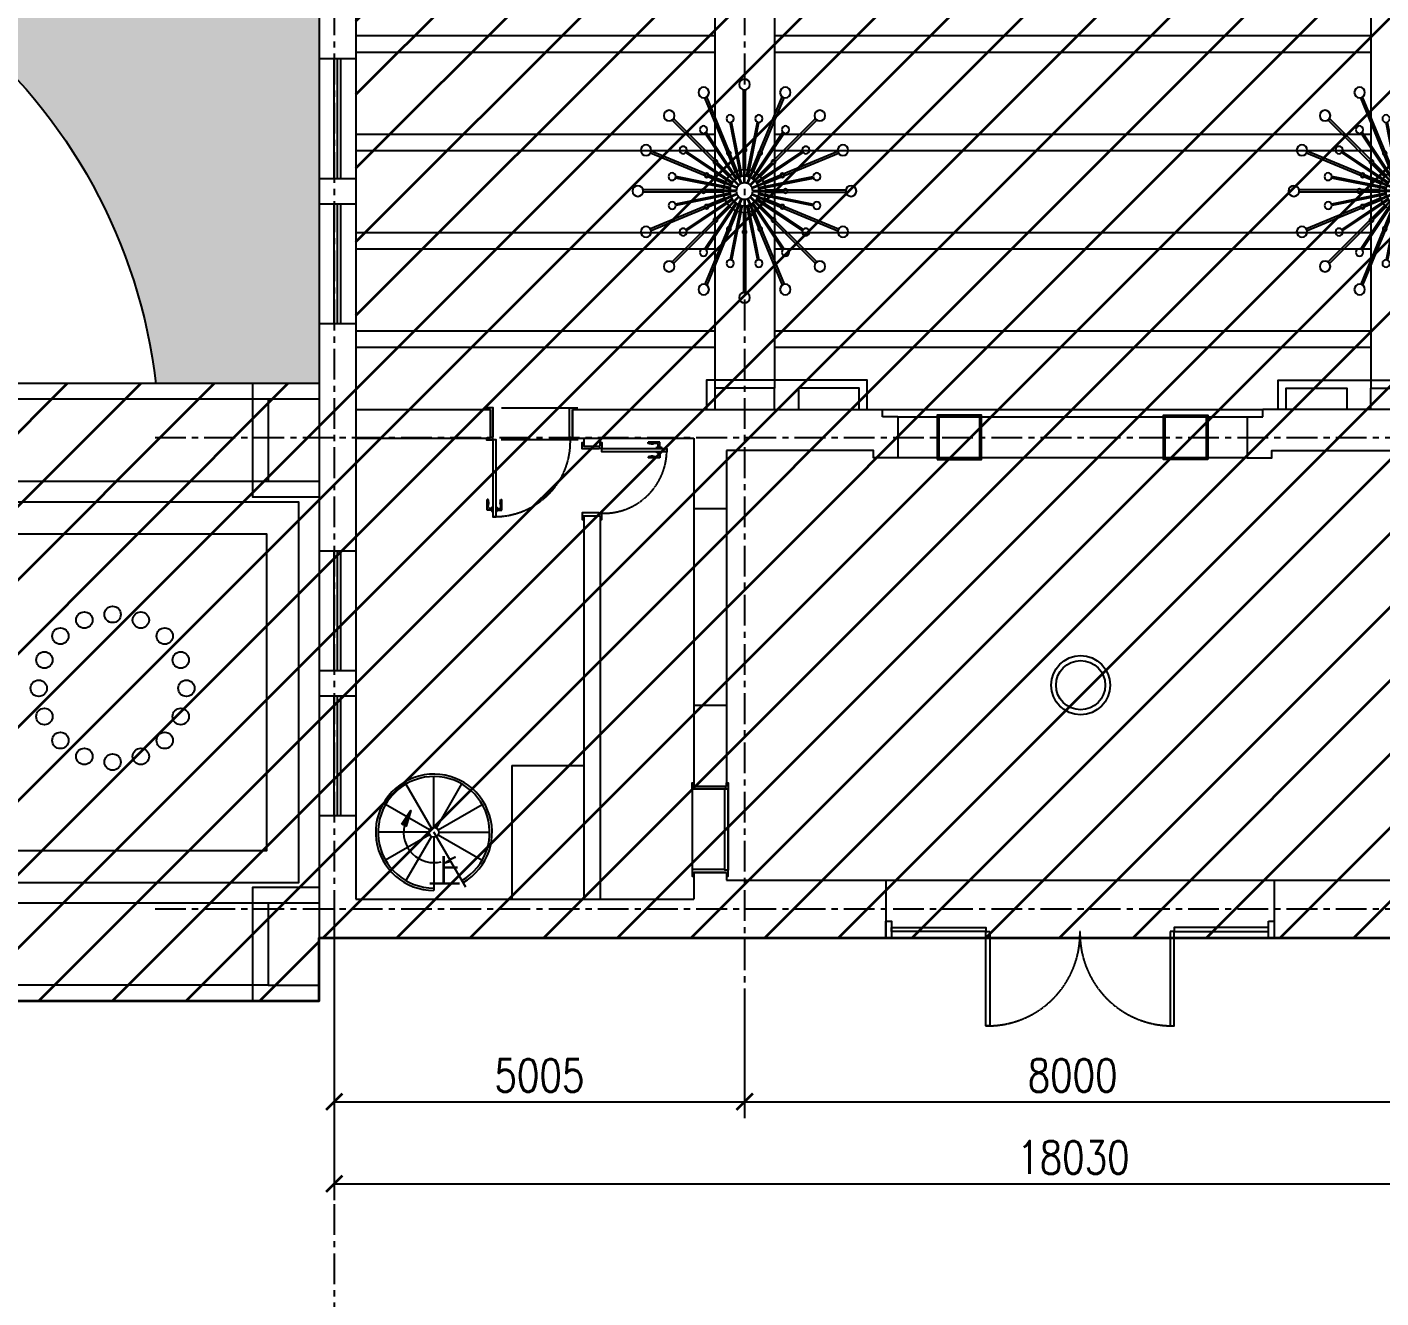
# Model space of a CAD drawing. Header units: millimetres. Extents: x -6033 to 120673, y -4970 to 90533.
# Drawn here: x 92639 to 109150, y 13727 to 29224 of the extents above; entities that cross this region are included whole.
import ezdxf
from ezdxf.enums import TextEntityAlignment as Align

# ---------------------------------------------------------------- set-up
doc = ezdxf.new("R2010")
doc.units = ezdxf.units.MM
doc.linetypes.add('I-AR$0$CENTER', pattern=[2, 1.25, -0.25, 0.25, -0.25])
doc.linetypes.add('I-AR$0$DASH', pattern=[0.35, 0.25, -0.1])
doc.layers.get('DefPoints').update_dxf_attribs({"color": 250})
for name, color, linetype in [('I-AR$0$0-建-楼梯', 1, 'Continuous'), ('I-AR$0$1-窗', 2, 'Continuous'), ('I-AR$0$3-地面', 8, 'Continuous'), ('I-AR$0$9-填充', 8, 'Continuous'), ('I-AR$0$A-stairs', 2, 'Continuous'), ('I-AR$0$D-BASE-INTWALL', 1, 'Continuous'), ('I-AR$0$D-BASE-WALL', 4, 'Continuous'), ('I-AR$0$GZET_DIM_1-200_平面尺寸标注', 1, 'Continuous'), ('I-AR$0$I—平面—装饰面层线', 4, 'Continuous'), ('I-AR$0$I—平面—门', 1, 'Continuous'), ('I-CEILING$0$0-LIGHT-RC', 1, 'Continuous'), ('I-CEILING$0$2-天花', 5, 'Continuous'), ('I-CEILING$0$I-RCP-AIR', 64, 'Continuous'), ('I-CEILING$0$I-RCP-COVER', 10, 'Continuous'), ('天花', 7, 'Continuous')]:
    doc.layers.add(name, color=color, linetype=linetype)
doc.layers.add('I-AR$0$GZET_COL_GRID_1-200_轴线', color=8, linetype='I-AR$0$CENTER', lineweight=25)
doc.layers.add('I-AR$0$I-SCOPE', color=252, linetype='Continuous', lineweight=35)
doc.styles.add('I-AR$0$GZET-DIMT', font='romans.shx', dxfattribs={"width": 0.8})
doc.styles.add('I-AR$0$XD2008', font='simhei.ttf', dxfattribs={"width": 0.7})
doc.styles.add('I-CEILING$0$黑体', font='simhei.ttf', dxfattribs={"height": 600})
doc.dimstyles.new('I-AR$0$GZET_200', dxfattribs={"dimscale": 200, "dimtxt": 2, "dimasz": 1, "dimexe": 1, "dimexo": 1.5, "dimgap": 0.6, "dimtad": 1, "dimdec": 0, "dimrnd": 0.005, "dimzin": 0, "dimdsep": 46, "dimtxsty": 'I-AR$0$GZET-DIMT', "dimblk": 'I-AR$0$_ArchTick', "dimcen": 0.125, "dimclrd": 1, "dimclre": 1, "dimclrt": 2, "dimadec": 0, "dimazin": 0, "dimtfac": 1, "dimtdec": 0, "dimtix": 1, "dimtmove": 2, "dimatfit": 3, "dimldrblk": 'I-AR$0$_Dot', "dimfxl": 1, "dimtvp": 1, "dimtolj": 1, "dimtzin": 0, "dimarcsym": 0})

# ---------------------------------------------------------------- blocks, each defined once
blk = doc.blocks.new('*U462')
for points in [[(-1124.999999999991, 470.0000000001583), (-1169.999999999991, 470.0000000001564), (-1169.999999999993, 490.0000000001564), (-1094.999999999993, 490.0000000001764), (-1094.999999999989, 449.9999999999291), (-1089.999999999989, 449.9999999999291), (-1089.999999999954, 50.00000000015461), (-1169.999999999954, 50.00000000014916), (-1169.999999999955, 70.00000000014916), (-1124.999999999955, 70.00000000015825), (-1124.999999999991, 470.0000000001583)], [(-74.9999999999834, 470.000000000168), (-29.9999999999834, 470.0000000001662), (-29.9999999999834, 490.0000000001662), (-104.9999999999834, 490.0000000001862), (-104.999999999987, 449.9999999999388), (-109.999999999987, 449.9999999999388), (-110.0000000000425, 50.00000000016433), (-30.00000000004252, 50.00000000015888), (-30.0000000000407, 70.00000000015888), (-75.0000000000407, 70.00000000016797), (-74.9999999999834, 470.000000000168)]]:
    blk.add_lwpolyline(points)
at = {"color": 1}
blk.add_lwpolyline([(-1094.999999999989, 449.9999999999836), (-104.999999999987, 449.9999999999388), (-104.9999999999816, 489.9999999999388), (-1094.999999999985, 489.9999999999836)], close=True, dxfattribs=at)
blk = doc.blocks.new('I-AR$0$1000门')
at = {"layer": 'I-AR$0$I—平面—装饰面层线'}
for p, q in [((-35, 369.9999999999927), (-35, 20)), ((965, 369.9999999999854), (965, 19.99999999999272))]:
    blk.add_line(p, q, dxfattribs=at)
for points in [[(-35, 369.9999999999927), (-85, 369.9999999999927), (-85, 389.9999999999927), (-5, 390.0000000000073), (-5, 349.9999999997599), (0, 349.9999999997599), (0, 0), (-80, 0), (-80, 20), (-35, 20)], [(965, 369.9999999999854), (1015, 369.9999999999854), (1015, 389.9999999999854), (935, 390), (935, 349.9999999997526), (930, 349.9999999997526), (930, -7.275957614183426e-12), (1010, -7.275957614183426e-12), (1010, 19.99999999999272), (965, 19.99999999999272)]]:
    blk.add_lwpolyline(points, dxfattribs=at)
at = {"layer": 'I-AR$0$I—平面—门'}
for p, q in [((-75.99999989778735, 1248.051309618902), (-75.99999989778735, 1115.051309618902)), ((-15.99999989778735, 1248.051309618902), (-75.99999989778735, 1248.051309618902)), ((-15.99999989778735, 1228.051309618902), (-55.99999989778735, 1228.051309618902)), ((-15.99999989778735, 1265.062489973418), (-15.99999989778735, 1211.040129264155)), ((-15.99999989778735, 1265.062489973418), (-10.99999989778735, 1265.062489973418)), ((-10.99999989778735, 1211.040129264155), (-15.99999989778735, 1211.040129264155)), ((-10.99999989778735, 1273.062489973418), (-10.99999989778735, 1202.85779986604)), ((-10.99999989778735, 1273.062489973418), (-4.999999897787347, 1273.062489973418)), ((-4.999999897787347, 1203.040129264155), (-10.99999989778735, 1203.040129264155)), ((-5, 1273.062490024407), (-5, 1203.040129315144)), ((34.75, 1273.062490024407), (34.75, 1203.040129315144)), ((40.74999989778735, 1273.062489973418), (34.74999989778735, 1273.062489973418)), ((34.74999989778735, 1203.040129264155), (40.74999989778735, 1203.040129264155)), ((40.74999989778735, 1273.062489973418), (40.74999989778735, 1202.85779986604)), ((45.74999989778735, 1265.062489973418), (40.74999989778735, 1265.062489973418)), ((40.74999989778735, 1211.040129264155), (45.74999989778735, 1211.040129264155)), ((45.74999989778735, 1265.062489973418), (45.74999989778735, 1211.040129264155)), ((45.74999989778735, 1248.051309618902), (105.7499998977873, 1248.051309618902)), ((45.74999989778735, 1228.051309618902), (85.74999989778735, 1228.051309618902)), ((105.7499998977873, 1248.051309618902), (105.7499998977873, 1115.051309618902)), ((-61.99999989778735, 1115.051309618902), (-75.99999989778735, 1115.051309618902)), ((91.74999989778735, 1115.051309618902), (105.7499998977873, 1115.051309618902))]:
    blk.add_line(p, q, dxfattribs=at)
blk.add_lwpolyline([(-5, 390.0000000000073), (-5, 1330.000000000007), (34.75, 1330.000000000007), (34.75, 390.0000000000073)], close=True, dxfattribs=at)
for points in [[(-55.99999989778735, 1228.051309618902, 0.2087148726955844), (-55.61267668544315, 1166.515529734352, -0.0618188095131758), (-61.99999989778735, 1115.051309618902, -10.7047790596618)], [(85.74999989778735, 1228.051309618902, -0.2087148726955844), (85.36267668544315, 1166.515529734352, 0.0618188095131758), (91.74999989778735, 1115.051309618902, 10.7047790596618)]]:
    blk.add_lwpolyline(points, format="xyb", dxfattribs=at)
at = {"layer": 'I-AR$0$I—平面—门', "color": 252, "linetype": 'I-AR$0$DASH', "ltscale": 5}
blk.add_arc((16.875, 411.8750000000073), 918.3721037132369, 358.7056093519365, 91.2943906489018, dxfattribs=at)
blk = doc.blocks.new('I-AR$0$chuanghu1')
for p, q in [((0, 3230), (450, 3230)), ((0, 1770), (450, 1770)), ((0, 1460), (450, 1460)), ((0, 0), (450, 0))]:
    blk.add_line(p, q)
at = {"layer": 'I-AR$0$1-窗'}
for p, q in [((185, 3230), (185, 1770)), ((225, 3230), (225, 1770)), ((265, 3230), (265, 1770)), ((185, 1460), (185, 0)), ((225, 1460), (225, 0)), ((265, 1460), (265, 0))]:
    blk.add_line(p, q, dxfattribs=at)
blk = doc.blocks.new('*U456')
at = {"layer": 'I-AR$0$I—平面—装饰面层线'}
for points in [[(-815.0000000000146, 220), (-860.0000000000146, 220), (-860.0000000000146, 240), (-785.0000000000146, 240), (-785.0000000000146, 199.9999999997672), (-780.0000000000146, 199.9999999997672), (-780.0000000000437, 0), (-860.0000000000437, 0), (-860.0000000000437, 20), (-815.0000000000437, 20), (-815.0000000000146, 220)], [(34.99999999994179, 220), (79.9999999999427, 220.0000000000291), (79.9999999999427, 240.0000000000291), (4.999999999941792, 240.0000000000291), (4.999999999941792, 199.9999999997672), (-5.820766091346741e-11, 199.9999999997672), (0, 0), (80.00000000000091, 0), (80.00000000000091, 20), (35, 20), (34.99999999994179, 220)]]:
    blk.add_lwpolyline(points, dxfattribs=at)
at = {"layer": 'I-AR$0$I—平面—门'}
for p, q in [((-860.7333332244161, 946.6944900167309), (-860.7333332244161, 804.8278233500914)), ((-796.7333332244161, 946.69449001676), (-860.7333332244161, 946.6944900167309)), ((-796.7333332244161, 925.361156683417), (-839.3999998910731, 925.361156683417)), ((-796.7333332244161, 964.8397490615625), (-796.7333332244161, 907.2158976383525)), ((-796.7333332244161, 964.8397490615625), (-791.3999998910731, 964.8397490615625)), ((-791.399999891044, 907.2158976383525), (-796.7333332244161, 907.2158976383525)), ((-791.3999998910731, 973.3730823948881), (-791.399999891044, 898.4880796137168)), ((-791.3999998910731, 973.3730823948881), (-784.9999998910789, 973.3730823948881)), ((-784.9999998910789, 898.682564305027), (-791.399999891044, 898.682564305027)), ((-785.0000000001019, 973.3730824493123), (-785.0000000001019, 898.6825643593929)), ((-745.0000000001019, 973.3730824493123), (-745.0000000001019, 898.682564359422)), ((-738.6000001091306, 973.3730823949172), (-745.0000001091248, 973.3730823949172)), ((-745.0000001091248, 898.682564305027), (-738.6000001091015, 898.682564305027)), ((-738.6000001091306, 973.3730823949172), (-738.6000001091015, 898.4880796137168)), ((-733.2666667757876, 964.8397490615625), (-738.6000001091306, 964.8397490615625)), ((-738.6000001091015, 907.2158976383525), (-733.2666667757876, 907.2158976383525)), ((-733.2666667757876, 964.8397490615625), (-733.2666667757876, 907.2158976383525)), ((-733.2666667757876, 946.69449001676), (-669.2666667757876, 946.6944900167891)), ((-733.2666667757876, 925.361156683417), (-690.6000001091306, 925.3611566834461)), ((-669.2666667757876, 946.6944900167891), (-669.2666667757876, 804.8278233501205)), ((-845.7999998910673, 804.8278233500914), (-860.7333332244161, 804.8278233500914)), ((-684.2000001090782, 804.8278233501205), (-669.2666667757876, 804.8278233501205))]:
    blk.add_line(p, q, dxfattribs=at)
blk.add_lwpolyline([(-785.0000000000437, 239.9999999998836), (-785.0000000001019, 1030.000000000002), (-745.0000000001019, 1030.000000000002), (-745.0000000000437, 239.9999999998836)], close=True, dxfattribs=at)
for points in [[(-839.3999998910731, 925.361156683417, 0.2087148726955844), (-838.9868551312102, 859.7229914732179, -0.0618188095131758), (-845.7999998910673, 804.8278233500914, -10.7047790596618)], [(-690.6000001091306, 925.3611566834461, -0.2087148726955844), (-691.0131448689353, 859.7229914732761, 0.0618188095131758), (-684.2000001090782, 804.8278233501205, 10.7047790596618)]]:
    blk.add_lwpolyline(points, format="xyb", dxfattribs=at)
at = {"layer": 'I-AR$0$I—平面—门', "color": 252, "linetype": 'I-AR$0$DASH', "ltscale": 5}
blk.add_arc((-765.0000000001364, 259.9999999999254), 770.259696466144, 358.5121324711614, 91.4878675288386, dxfattribs=at)
blk = doc.blocks.new('I-AR$0$_ArchTick')
at = {"color": 2, "linetype": 'ByBlock', "const_width": 0.15}
blk.add_lwpolyline([(-0.5, -0.5), (0.5, 0.5)], dxfattribs=at)
blk = doc.blocks.new('*D388')
at = {"layer": 'DefPoints', "color": 0, "transparency": 16777216}
for p in [(96385.00000000003, 17464.40001884797), (101390, 17464.40001884795), (101390, 16120)]:
    blk.add_point(p, dxfattribs=at)
at = {"layer": 'I-AR$0$GZET_DIM_1-200_平面尺寸标注', "color": 1, "lineweight": -2, "transparency": 16777216}
for p, q in [((96385.00000000003, 17164.40001884797), (96385.00000000003, 15920)), ((101390, 17164.40001884795), (101390, 15920)), ((96385.00000000003, 16120), (101390, 16120))]:
    blk.add_line(p, q, dxfattribs=at)
at = {"layer": 'I-AR$0$GZET_DIM_1-200_平面尺寸标注', "color": 1, "lineweight": -2, "transparency": 16777216, "xscale": 200, "yscale": 200, "zscale": 200, "rotation": 180}
blk.add_blockref('I-AR$0$_ArchTick', (96385.00000000003, 16120), dxfattribs=at)
at = {"layer": 'I-AR$0$GZET_DIM_1-200_平面尺寸标注', "color": 1, "lineweight": -2, "transparency": 16777216, "xscale": 200, "yscale": 200, "zscale": 200}
blk.add_blockref('I-AR$0$_ArchTick', (101390, 16120), dxfattribs=at)
at = {"layer": 'I-AR$0$GZET_DIM_1-200_平面尺寸标注', "color": 2, "transparency": 16777216, "insert": (98887.50000000001, 16440), "char_height": 400, "attachment_point": 5, "style": 'I-AR$0$GZET-DIMT'}
blk.add_mtext('\\A1;5005', dxfattribs=at)
blk = doc.blocks.new('I-AR$0$_Dot')
at = {"color": 0, "linetype": 'ByBlock', "lineweight": -2}
blk.add_line((-0.5, 0), (-1, 0), dxfattribs=at)
at = {"color": 0, "linetype": 'ByBlock', "const_width": 0.5}
blk.add_lwpolyline([(-0.25, 0, 1), (0.25, 0, 1)], format="xyb", close=True, dxfattribs=at)
blk = doc.blocks.new('*D389')
at = {"layer": 'DefPoints', "color": 0, "transparency": 16777216}
for p in [(101390, 17464.40001884795), (109390, 17464.40001884795), (109390, 16120)]:
    blk.add_point(p, dxfattribs=at)
at = {"layer": 'I-AR$0$GZET_DIM_1-200_平面尺寸标注', "color": 1, "lineweight": -2, "transparency": 16777216}
for p, q in [((101390, 17164.40001884795), (101390, 15920)), ((109390, 17164.40001884795), (109390, 15920)), ((101390, 16120), (109390, 16120))]:
    blk.add_line(p, q, dxfattribs=at)
at = {"layer": 'I-AR$0$GZET_DIM_1-200_平面尺寸标注', "color": 1, "lineweight": -2, "transparency": 16777216, "xscale": 200, "yscale": 200, "zscale": 200, "rotation": 180}
blk.add_blockref('I-AR$0$_ArchTick', (101390, 16120), dxfattribs=at)
at = {"layer": 'I-AR$0$GZET_DIM_1-200_平面尺寸标注', "color": 1, "lineweight": -2, "transparency": 16777216, "xscale": 200, "yscale": 200, "zscale": 200}
blk.add_blockref('I-AR$0$_ArchTick', (109390, 16120), dxfattribs=at)
at = {"layer": 'I-AR$0$GZET_DIM_1-200_平面尺寸标注', "color": 2, "transparency": 16777216, "insert": (105390, 16440), "char_height": 400, "attachment_point": 5, "style": 'I-AR$0$GZET-DIMT'}
blk.add_mtext('\\A1;8000', dxfattribs=at)
blk = doc.blocks.new('*D402')
at = {"layer": 'DefPoints', "color": 0, "transparency": 16777216}
for p in [(96385.00000000003, 17177.10095400875), (114415, 16916.51903795119), (114415, 15120)]:
    blk.add_point(p, dxfattribs=at)
at = {"layer": 'I-AR$0$GZET_DIM_1-200_平面尺寸标注', "color": 1, "lineweight": -2, "transparency": 16777216}
for p, q in [((96385.00000000003, 16877.10095400875), (96385.00000000003, 14920)), ((114415, 16616.51903795119), (114415, 14920)), ((96385.00000000003, 15120), (114415, 15120))]:
    blk.add_line(p, q, dxfattribs=at)
at = {"layer": 'I-AR$0$GZET_DIM_1-200_平面尺寸标注', "color": 1, "lineweight": -2, "transparency": 16777216, "xscale": 200, "yscale": 200, "zscale": 200, "rotation": 180}
blk.add_blockref('I-AR$0$_ArchTick', (96385.00000000003, 15120), dxfattribs=at)
at = {"layer": 'I-AR$0$GZET_DIM_1-200_平面尺寸标注', "color": 1, "lineweight": -2, "transparency": 16777216, "xscale": 200, "yscale": 200, "zscale": 200}
blk.add_blockref('I-AR$0$_ArchTick', (114415, 15120), dxfattribs=at)
at = {"layer": 'I-AR$0$GZET_DIM_1-200_平面尺寸标注', "color": 2, "transparency": 16777216, "insert": (105400, 15440), "char_height": 400, "attachment_point": 5, "style": 'I-AR$0$GZET-DIMT'}
blk.add_mtext('\\A1;18030', dxfattribs=at)
blk = doc.blocks.new('I-CEILING$0$CTD1')
at = {"layer": 'I-CEILING$0$0-LIGHT-RC'}
for p, q in [((-9.99999999999909, 199.7498435543816), (-10, 951.0102051443359)), ((10, 199.7498435543816), (10, 951.0102051443355))]:
    blk.add_line(p, q, dxfattribs=at)
blk.add_circle((9.094947017729282e-13, 999.9999999999995), 50, dxfattribs=at)
blk = doc.blocks.new('*U722')
at = {"layer": 'I-CEILING$0$2-天花'}
blk.add_blockref('I-CEILING$0$CTD1', (0, -624.8749217771906), dxfattribs=at)
blk = doc.blocks.new('*U723')
at = {"layer": 'I-CEILING$0$0-LIGHT-RC', "color": 0, "linetype": 'ByBlock', "lineweight": -2, "transparency": 16777216}
blk.add_blockref('*U722', (9734.293694229797, 4570.307994262384), dxfattribs=at)
for p, rotation in [((9495.164414365234, 4522.742223094731), 22.5), ((9973.42297409436, 4522.742223094731), 337.5000000000001), ((9292.440399647732, 4387.286367067259), 45), ((10176.14698881186, 4387.286367067259), 315), ((9156.98454362026, 4184.562352349756), 67.5), ((10311.60284483933, 4184.562352349756), 292.5000000000001), ((9109.418772452605, 3945.433072485194), 90), ((10359.16861600699, 3945.433072485194), 270), ((9156.98454362026, 3706.303792620632), 112.5), ((9292.440399647732, 3503.579777903129), 135), ((10176.14698881186, 3503.579777903129), 225), ((10311.60284483933, 3706.303792620631), 247.5), ((9495.164414365234, 3368.123921875656), 157.5), ((9734.293694229797, 3320.558150708003), 180), ((9973.42297409436, 3368.123921875656), 202.5)]:
    blk.add_blockref('*U722', p, dxfattribs=dict(at, rotation=rotation))
blk = doc.blocks.new('I-CEILING$0$1米吊灯')
at = {"layer": 'I-CEILING$0$0-LIGHT-RC'}
blk.add_circle((0, 0), 200, dxfattribs=at)
blk.add_blockref('*U723', (-9734.293694229797, -3945.433072485194), dxfattribs=at)
blk = doc.blocks.new('I-CEILING$0$dadadadadiaod')
at = {"layer": 'I-CEILING$0$0-LIGHT-RC'}
for p, xscale, yscale, zscale, rotation in [((-5.000000000014552, 0), -1.299999999999992, 1.299999999999992, 1.299999999999992, 180), ((-5.000000000014552, 1.455191522836685e-11), -0.9000000000000156, 0.9000000000000156, 0.9000000000000156, 191.2500000000013), ((-5.000000000014552, 0), -0.4999999999999892, 0.4999999999999892, 0.4999999999999892, 225.000000000003)]:
    blk.add_blockref('I-CEILING$0$1米吊灯', p, dxfattribs=dict(at, xscale=xscale, yscale=yscale, zscale=zscale, rotation=rotation))
blk = doc.blocks.new('I-CEILING$0$xidingdeng')
at = {"layer": 'I-CEILING$0$0-LIGHT-RC'}
for radius in [360, 300]:
    blk.add_circle((0, 0), radius, dxfattribs=at)
blk = doc.blocks.new('I-CEILING$0$deng1')
at = {"layer": 'I-CEILING$0$0-LIGHT-RC'}
for centre, radius in [((-344.4150891285826, -68.5084207398395), 100), ((0, 0), 100), ((344.4150891285826, -68.50842073984677), 100.0000000000001), ((-636.3961030678911, -263.6038969321053), 100), ((636.3961030678911, -263.6038969321125), 100.0000000000001), ((-831.4915792601605, -555.5849108714174), 100), ((831.4915792601532, -555.584910871421), 100.0000000000001), ((-900, -900), 100), ((900, -900.0000000000036), 100.0000000000001), ((-831.4915792601532, -1244.415089128579), 100.0000000000001), ((831.4915792601532, -1244.415089128583), 100.0000000000001), ((-636.3961030678911, -1536.396103067891), 100.0000000000001), ((636.3961030678911, -1536.396103067895), 100.0000000000001), ((-344.4150891285753, -1731.491579260157), 100.0000000000001), ((344.4150891285753, -1731.491579260161), 100.0000000000001), ((0, -1800), 100.0000000000001)]:
    blk.add_circle(centre, radius, dxfattribs=at)
blk = doc.blocks.new('I-CEILING$0$K_1229142899')
at = {"layer": 'I-CEILING$0$I-RCP-COVER', "color": 8}
for p, q in [((43930, -30810.00000000003), (43930, -59700.00000000003)), ((44660, -30810.00000000003), (44660, -59700.00000000003)), ((51930, -30810.00000000003), (51930, -59700.00000000003)), ((39554.99999999997, -55400.00000000006), (43930, -55400.00000000006)), ((44660, -55400.00000000006), (51930, -55400.00000000003)), ((39554.99999999997, -55600.00000000006), (43930, -55600.00000000006)), ((44660, -55600.00000000006), (51930, -55600.00000000003)), ((39554.99999999997, -56600.00000000006), (43930, -56600.00000000006)), ((44660, -56600.00000000006), (51930, -56600.00000000003)), ((39554.99999999997, -56800.00000000006), (43930, -56800.00000000006)), ((44660, -56800.00000000006), (51930, -56800.00000000003)), ((39554.99999999997, -57800.00000000006), (43930, -57800.00000000006)), ((44660, -57800.00000000006), (51930, -57800.00000000003)), ((39554.99999999997, -58000.00000000006), (43930, -58000.00000000006)), ((44660, -58000.00000000006), (51930, -58000.00000000003)), ((39554.99999999997, -59000.00000000006), (43930, -59000.00000000006)), ((44660, -59000.00000000006), (51930, -59000.00000000003)), ((39554.99999999997, -59200.00000000006), (43930, -59200.00000000006)), ((44660, -59200.00000000006), (51930, -59200.00000000003)), ((38485, -59833.60150630164), (-37685, -59833.60150630164)), ((41330.00000000003, -59940.00000000006), (42260.00000000003, -59940.00000000006)), ((45975, -59960.00000000003), (50615, -59960.00000000003)), ((46165, -60050.00000000003), (50425, -60050.00000000003)), ((42265.00000000003, -60330.00000000006), (41325.00000000003, -60330.00000000006)), ((50425, -60550.00000000003), (46165, -60550.00000000003)), ((43655, -64590.00000000009), (43655.00000000012, -65569.99999999997)), ((44095, -65575.00000000003), (44095.00000000023, -64585.00000000003)), ((46015, -65700.00000000003), (50755, -65700.00000000003)), ((46015, -66400.00000000003), (50755, -66400.00000000003)), ((38485, -66980.00000000003), (-19607.66872063094, -66980.00000000003))]:
    blk.add_line(p, q, dxfattribs=at)
for points in [[(34068.15482695891, -60833.60150630164), (39105, -60833.60150630164), (39105, -65980.00000000003), (34068.15482695891, -65980.00000000003)], [(34318.15482695891, -61083.60150630164), (38855, -61083.60150630164), (38855, -65730.00000000003), (34318.15482695891, -65730.00000000003)], [(34708.15482695891, -61473.60150630164), (38465, -61473.60150630164), (38465, -65340.00000000003), (34708.15482695891, -65340.00000000003)]]:
    blk.add_lwpolyline(points, close=True, dxfattribs=at)
at = {"layer": 'I-CEILING$0$0-LIGHT-RC', "color": 8}
for p in [(44298.08658283821, -57295.38060233748), (52298.08658283821, -57295.38060233748)]:
    blk.add_blockref('I-CEILING$0$dadadadadiaod', p, dxfattribs=at)
at = {"layer": 'I-CEILING$0$2-天花', "color": 8}
for name, p in [('I-CEILING$0$deng1', (36586.57741347945, -62458.60150630164)), ('I-CEILING$0$xidingdeng', (48392.66691096255, -63321.0183009028))]:
    blk.add_blockref(name, p, dxfattribs=at)
blk = doc.blocks.new('I-CEILING')
at = {"layer": 'I-CEILING$0$I-RCP-COVER'}
blk.add_blockref('I-CEILING$0$K_1229142899', (57095, 84520.00000000003), dxfattribs=at)
at = {"layer": 'I-CEILING$0$I-RCP-AIR', "style": 'I-CEILING$0$黑体'}
for tag, p in [('R', (61966.35764037471, 71748.90466179726)), ('R', (61966.35764037471, 66925.23548761483)), ('R', (51736.06785458369, 63924.76595260655)), ('R', (62976.0678545838, 63924.76595260655)), ('S', (56433.59148415911, 63065))]:
    blk.add_attdef(tag, text='', height=100, dxfattribs=at).set_placement(p, align=Align.MIDDLE_CENTER)
blk = doc.blocks.new('I-AR$0$海龙_1211170131')
at = {"layer": 'I-AR$0$GZET_COL_GRID_1-200_轴线', "ltscale": 300}
for p, q in [((96160.00000000003, 86275), (96160.00000000003, 15895)), ((101165, 86275), (101165, 15895)), ((93975, 23995), (116415, 23995)), ((93975, 18245), (116415, 18245)), ((96160.00000000003, 18245), (96160.00000000003, 4688.138150356841))]:
    blk.add_line(p, q, dxfattribs=at)
at = {"layer": 'I-AR$0$GZET_DIM_1-200_平面尺寸标注'}
for base, p1, p2, picture, middle in [((101165, 15895), (96160.00000000003, 17239.40001884797), (101165, 17239.40001884795), '*D388', (98662.5, 16215)), ((109165, 15895), (101165, 17239.40001884795), (109165, 17239.40001884795), '*D389', (105165, 16215)), ((114190, 14895), (96160.00000000003, 16952.10095400875), (114190, 16691.51903795119), '*D402', (105175, 15215))]:
    dim = blk.add_linear_dim(base=base, p1=p1, p2=p2, dimstyle='I-AR$0$GZET_200', dxfattribs=at)
    dim.commit()
    dim.dimension.update_dxf_attribs({"geometry": picture, "text_midpoint": middle, "insert": (-225.0000000000073, -225)})
blk = doc.blocks.new('I-AR')
at = {"layer": 'I-AR$0$0-建-楼梯'}
h = blk.add_hatch(color=256, dxfattribs=at)
h.dxf.hatch_style = 1
h.paths.add_polyline_path([(97208.19392914837, 19503.82074080192), (97319.42083599372, 19671.51999064826), (97261.20208713831, 19481.09182045853)])
at = {"layer": 'I-AR$0$9-填充'}
h = blk.add_hatch(dxfattribs=at)
h.set_pattern_fill('GRASS', color=256, scale=20)
h.set_pattern_definition([(90, (-273251.6522538068, 190733.4542391462), (-359.2102448, 359.2102448), [95.25, -623.1704896]), (45, (-273251.6522538068, 190733.4542391462), (-359.2102448427661, 359.2102448427661), [95.25, -412.75]), (135, (-273251.6522538068, 190733.4542391462), (-359.2102448427661, -359.2102448427661), [95.25, -412.75])])
edge = h.paths.add_edge_path()
edge.add_line((96200, 65940), (67080, 65940))
edge.add_line((67080, 65940), (67098.56772479462, 65404.42143392797))
edge.add_arc((66800.59285495663, 58350.82716810788), 7059.885345376705, 59.555843105020074, 87.58101235503852, ccw=False)
edge.add_arc((66906.49363074219, 58690.435928249), 6713.926906089807, -7.215279069314988, 58.866463392851585, ccw=False)
edge.add_arc((66662.11441001808, 58632.79464086366), 6949.686958628766, 311.2033822070371, 353.509241579528, ccw=False)
edge.add_line((71240.10862691654, 53404.01679389164), (71240.10862691654, 51864.1770050895))
edge.add_arc((67179.426417273, 51841.1126786668), 4060.747710812019, -50.80688439189572, 0.32543161034237755, ccw=False)
edge.add_arc((73234.28660323424, 55945.38266907228), 8047.017238033767, 244.3073907732731, 262.3810128212969)
edge.add_arc((72594.40225089621, 52652.27799340905), 4702.300663284884, 264.7896409812221, 298.7984684725511)
edge.add_arc((72620.93916342175, 53741.83595042868), 5670.870263654464, 293.2517854655098, 330.6093027463011)
edge.add_arc((73250.80273834476, 52752.0384155091), 4669.216621075791, 337.4147043296702, 357.6494503984037)
edge.add_arc((84681.55240436131, 51782.82073227296), 6810.015933267933, 142.3864570404765, 173.4423989128501, ccw=False)
edge.add_arc((84374.33677422674, 52142.85514023763), 6347.66766899079, 93.15542869634908, 143.2683220727298, ccw=False)
edge.add_arc((84658.98816873273, 52466.32591896318), 6047.901985582997, 43.873240230559304, 96.0179040917115, ccw=False)
edge.add_arc((84453.25547138369, 51889.92360785799), 6601.338333766303, -39.79963821011472, 46.242770026181006, ccw=False)
edge.add_arc((81977.60784296179, 54545.90765867641), 10213.63518444022, 299.3577383532407, 317.6421154930655, ccw=False)
edge.add_arc((89994.78118272172, 40495.08083228706), 5964.052808016905, 120.308866941474, 149.0495847369888)
edge.add_arc((87881.37239511451, 41845.80067141893), 3457.635540556235, 150.2340941762149, 180.1543724875687)
edge.add_arc((85724.12870252365, 42303.87885726741), 1381.826173200813, 199.7699118248811, 246.5201334327749)
edge.add_arc((82877.2327868999, 37779.21967953871), 3985.327974789196, -35.309581790730476, 54.816404415500074, ccw=False)
edge.add_arc((80299.08139790548, 40760.85994444831), 7869.279253358517, 301.873360268039, 317.80806438167986, ccw=False)
edge.add_arc((84638.83056885703, 33541.60470388152), 567.3400906768735, 108.9700077243262, 192.3596683134018)
edge.add_arc((84831.74482778413, 33583.87731577703), 764.8315715407028, 192.3596683134025, 228.2216972283975)
edge.add_arc((87824.90804032749, 35941.96613408843), 4565.624419428991, 219.897175101431, 247.6207879858491)
edge.add_arc((89768.45910380734, 40705.18112126525), 9710.085716633463, 247.7172706748629, 260.9367800147598)
edge.add_arc((85123.5449576187, 20762.35167126564), 10812.49754468073, 51.718316115996686, 73.25431967458098, ccw=False)
edge.add_arc((87587.82646075264, 24098.68160498494), 6668.18964409117, 6.697701199655683, 50.579299126780086, ccw=False)
edge.add_line((94210.50790942414, 24876.39849369839), (96200.00000000047, 24876.39849369839))
edge.add_line((96200, 24876.39849369839), (96200, 65940))
h.paths.add_polyline_path([(79188.21396048786, 58194.70486277889), (76733.91714635445, 58362.11796900173), (76901.33025257709, 60816.41478313503), (79355.6270667105, 60649.00167691219)], flags=16)
h.paths.add_polyline_path([(78974.39963007392, 58439.82408297478), (76979.03636655072, 58575.93229941613), (77115.14458299195, 60571.29556293912), (79110.50784651516, 60435.1873464978)], flags=0)
at = {"layer": 'I-AR$0$I-SCOPE'}
h = blk.add_hatch(dxfattribs=at)
h.set_pattern_fill('ANSI31', color=256, scale=200)
h.set_pattern_definition([(45, (0, 0), (-449.0128060534577, 449.0128060534577), [])])
h.paths.add_polyline_path([(63300.00000000001, 72640), (66630, 72640), (66630, 70889.38256153524), (90600, 70889.99999999999), (90600, 66390.00000000001), (96650.00000000001, 66390.00000000001), (96650, 24876.39849369839), (18340, 24876.39849369839), (18340, 66390), (48090, 66390), (48090, 72640), (51400, 72640), (51400, 72649.88673694879), (52869.5, 72649.88673694879), (52869.5, 72640), (55240.00000000001, 72640), (55240.00000000001, 72790.00000000013), (59460, 72790.00000000013), (59460, 72640), (61830.5, 72640), (61830.5, 72649.88673694879), (63300, 72649.88673694879)], flags=16)
h.paths.add_polyline_path([(7330, 0), (7330, -1770), (11180, -1770), (11180, 0), (18450, 0), (18449.99999999991, 2899.999999999971), (27550, 2899.999999999971), (27550, 18090), (37037.33127936907, 18090), (37037.33127936907, 17350), (96200, 17350), (96200, 18120), (114640, 18120), (114640, 84500), (0, 84500), (0, 0)])
at = {"layer": 'I-AR$0$0-建-楼梯'}
blk.add_lwpolyline([(97208.19392914837, 19503.82074080192), (97319.42083599372, 19671.51999064826), (97261.20208713831, 19481.09182045853)], close=True, dxfattribs=at)
blk.add_arc((97600, 19405), 369.9999999999999, 166.6859647214366, 284.163000042769, dxfattribs=at)
at = {"layer": 'I-AR$0$3-地面', "color": 3}
blk.add_lwpolyline([(84454.40352996299, 34078.13191271064, 0.3808116269121162), (84084.63960996782, 33420.16682027731, 0.1577673847978545), (84322.17570177605, 33013.52072675148, 0.1215605940469039), (86086.615444317, 31720.20522305384, 0.05774504619671934), (88238.88579570269, 31116.32456172159, -0.09424610632859778), (91822.19129392039, 29249.88608444383, -0.1938442163591488), (94210.50790942414, 24876.39849369839, 0.5110504661948986)], format="xyb", dxfattribs=at)
at = {"layer": 'I-AR$0$A-stairs'}
for p, q in [((95613.53563652793, 24876.39849369839), (57374.82599890279, 24876.39849369839)), ((97570, 19456.96152422705), (97260, 19993.89727457342)), ((97600, 19465), (97600, 20085)), ((97630, 19456.96152422705), (97940, 19993.89727457342)), ((97548.03847577283, 19435), (97011.1027254262, 19745)), ((97651.96152422717, 19435), (98188.8972745738, 19745)), ((97540, 19405), (96920, 19405)), ((97548.03847577283, 19375), (97011.1027254262, 19065)), ((97570, 19353.03847577295), (97260, 18816.10272542658)), ((97600, 19345), (97600, 18695)), ((97651.96152422717, 19375), (98188.8972745738, 19065)), ((97660, 19405), (98280, 19405)), ((95390, 17350), (37487.33127936907, 17350))]:
    blk.add_line(p, q, dxfattribs=at)
blk.add_lwpolyline([(97596.11529652728, 19411.72850378766), (97790.20719035948, 19075.5514823331), (97858.1347789797, 19100.08055515389), (97738.001659228, 19030.72166612692), (97804.04460106185, 19051.58438395092), (97984.28285623761, 18739.40256851853)], dxfattribs=at)
blk.add_circle((97600, 19405), 60, dxfattribs=at)
for radius in [710, 680]:
    blk.add_arc((97600, 19405), radius, 300.0000000000624, 270, dxfattribs=at)
at = {"layer": 'I-AR$0$D-BASE-INTWALL'}
for points in [[(96200, 24876.39849369839), (95390, 24876.39849369839), (95390, 23496.39849369839), (96200, 23496.39849369839)], [(102885, 24560), (102885, 24920), (100925, 24920), (100925, 24560)], [(107895, 24560), (107895, 24920), (109855, 24920), (109855, 24560)], [(96200, 18730), (95390, 18730), (95390, 17350), (96200, 17350)]]:
    blk.add_lwpolyline(points, dxfattribs=at)
for points in [[(103740, 23950), (104280, 23950), (104280, 24490), (103740, 24490)], [(107040, 23950), (106500, 23950), (106500, 24490), (107040, 24490)]]:
    blk.add_lwpolyline(points, close=True, dxfattribs=at)
at = {"layer": 'I-AR$0$D-BASE-WALL'}
for p, q in [((96650, 73760), (96650, 18590)), ((96200, 65940), (96200, 18120)), ((96650, 24560), (98290, 24560)), ((98290, 24560), (98290, 24210)), ((99290, 24560), (103070, 24560)), ((99290, 24560), (99290, 24210)), ((103070, 24470), (103070, 24560)), ((103260, 24470), (103070, 24470)), ((107520, 24470), (107710, 24470)), ((111550, 24560), (107710, 24560)), ((107710, 24470), (107710, 24560)), ((96650, 24210), (98290, 24210)), ((99290, 24210), (100770, 24210)), ((99430, 24210), (99430, 24115.00000000003)), ((99430, 24115.00000000003), (99630, 24115)), ((99630, 24210), (99630, 24115)), ((100770, 24210), (100770, 19965)), ((101170, 24060), (101170, 19965)), ((101170, 23350), (100770, 23350)), ((99430, 23265.00000000006), (99430, 18590)), ((99430.00000000047, 23265.00000000006), (99630.00000000047, 23265.00000000006)), ((99630, 23265.00000000003), (99630, 18590)), ((101170, 20950), (100770, 20950)), ((98550, 20220), (98550, 18590)), ((98550, 20220), (99430, 20220)), ((101170, 19965), (100770, 19965)), ((101170, 18915), (100770, 18915)), ((100770, 18915), (100770, 18590)), ((101170, 18915), (101170, 18820)), ((101170, 18820), (103110, 18820)), ((103110, 18820), (103110, 18120)), ((107850, 18820), (109770, 18820)), ((107850, 18820), (107850, 18120)), ((96650, 18590), (100770, 18590)), ((96200, 18120), (103110, 18120)), ((107850, 18120), (114640, 18120))]:
    blk.add_line(p, q, dxfattribs=at)
for points in [[(101755, 24560), (101755, 24820), (101025, 24820), (101025, 24560)], [(102785, 24560), (102785, 24820), (102045, 24820), (102045, 24560)], [(107995, 24560), (107995, 24820), (108735, 24820), (108735, 24560)], [(109025, 24560), (109025, 24820), (109755, 24820), (109755, 24560)], [(96200, 24686.39849369839), (95580, 24686.39849369839), (95580, 23686.39849369839), (96200, 23686.39849369839)], [(103260, 24470), (103260, 23970), (102960, 23970), (102960, 24060), (101170, 24060)], [(107520, 24470), (107520, 23970), (107820, 23970), (107820, 24060), (109770, 24060)], [(96200, 18540), (95580, 18540), (95580, 17540), (96200, 17540)]]:
    blk.add_lwpolyline(points, dxfattribs=at)
for points in [[(103760, 23970), (104260, 23970), (104260, 24470), (103760, 24470)], [(107020, 23970), (106520, 23970), (106520, 24470), (107020, 24470)], [(103110, 18320), (103180, 18320), (103180, 18120), (103110, 18120)], [(107780, 18320), (107850, 18320), (107850, 18120), (107780, 18120)]]:
    blk.add_lwpolyline(points, close=True, dxfattribs=at)
at = {"layer": 'I-AR$0$I-SCOPE'}
blk.add_lwpolyline([(7330, 0), (7330, -1770), (11180, -1770), (11180, 0), (18450, 0), (18449.99999999991, 2899.999999999971), (27550, 2899.999999999971), (27550, 18090), (37037.33127936907, 18090), (37037.33127936907, 17350), (96200, 17350), (96200, 18120), (114640, 18120), (114640, 84500), (0, 84500), (0, 0)], close=True, dxfattribs=at)
at = {"layer": 'I-AR$0$I—平面—门'}
for points in [[(103180, 18245), (104330, 18245), (104330, 18195), (103180, 18195)], [(104380, 18195), (104380, 17045), (104330, 17045), (104330, 18195)], [(106580.0000000005, 18195), (106580.0000000005, 17045), (106630.0000000005, 17045), (106630.0000000005, 18195)], [(107780.0000000005, 18245), (106630.0000000005, 18245), (106630.0000000005, 18195), (107780.0000000005, 18195)]]:
    blk.add_lwpolyline(points, close=True, dxfattribs=at)
at = {"layer": 'I-AR$0$I—平面—门', "color": 252, "linetype": 'I-AR$0$DASH', "ltscale": 5}
for centre, start, end in [((104355, 18170), 268.7269699807953, 1.273030019463959), ((106605, 18170), 178.7269699805361, 271.2730300192046)]:
    blk.add_arc(centre, 1125.277743492705, start, end, dxfattribs=at)
at = {"layer": 'I-AR$0$D-BASE-WALL'}
for name, p, rotation in [('I-AR$0$chuanghu1', (96649.99999999953, 28835), 180), ('*U456', (99410, 23300), 270), ('I-AR$0$chuanghu1', (96650, 22835), 180)]:
    blk.add_blockref(name, p, dxfattribs=dict(at, rotation=rotation))
at = {"layer": 'I-AR$0$D-BASE-WALL', "xscale": -1}
for name, p, rotation in [('I-AR$0$1000门', (98325, 24580), 180), ('*U462', (100699.9999999995, 20040), 270)]:
    blk.add_blockref(name, p, dxfattribs=dict(at, rotation=rotation))
at = {"layer": 'I-AR$0$GZET_COL_GRID_1-200_轴线'}
blk.add_blockref('I-AR$0$海龙_1211170131', (225.0000000000073, 225), dxfattribs=at)
at = {"layer": 'I-AR$0$0-建-楼梯', "style": 'I-AR$0$XD2008'}
blk.add_text('上', height=300, dxfattribs=at).set_placement((97527.72466592537, 18779.01838667429))

msp = doc.modelspace()

# ---------------------------------------------------------------- block references
msp.add_blockref('I-AR', (0, 0))

# ---------------------------------------------------------------- next in the draw order: block references
at = {"layer": '天花'}
msp.add_blockref('I-CEILING', (0, 0), dxfattribs=at)

doc.saveas('drawing.dxf')
